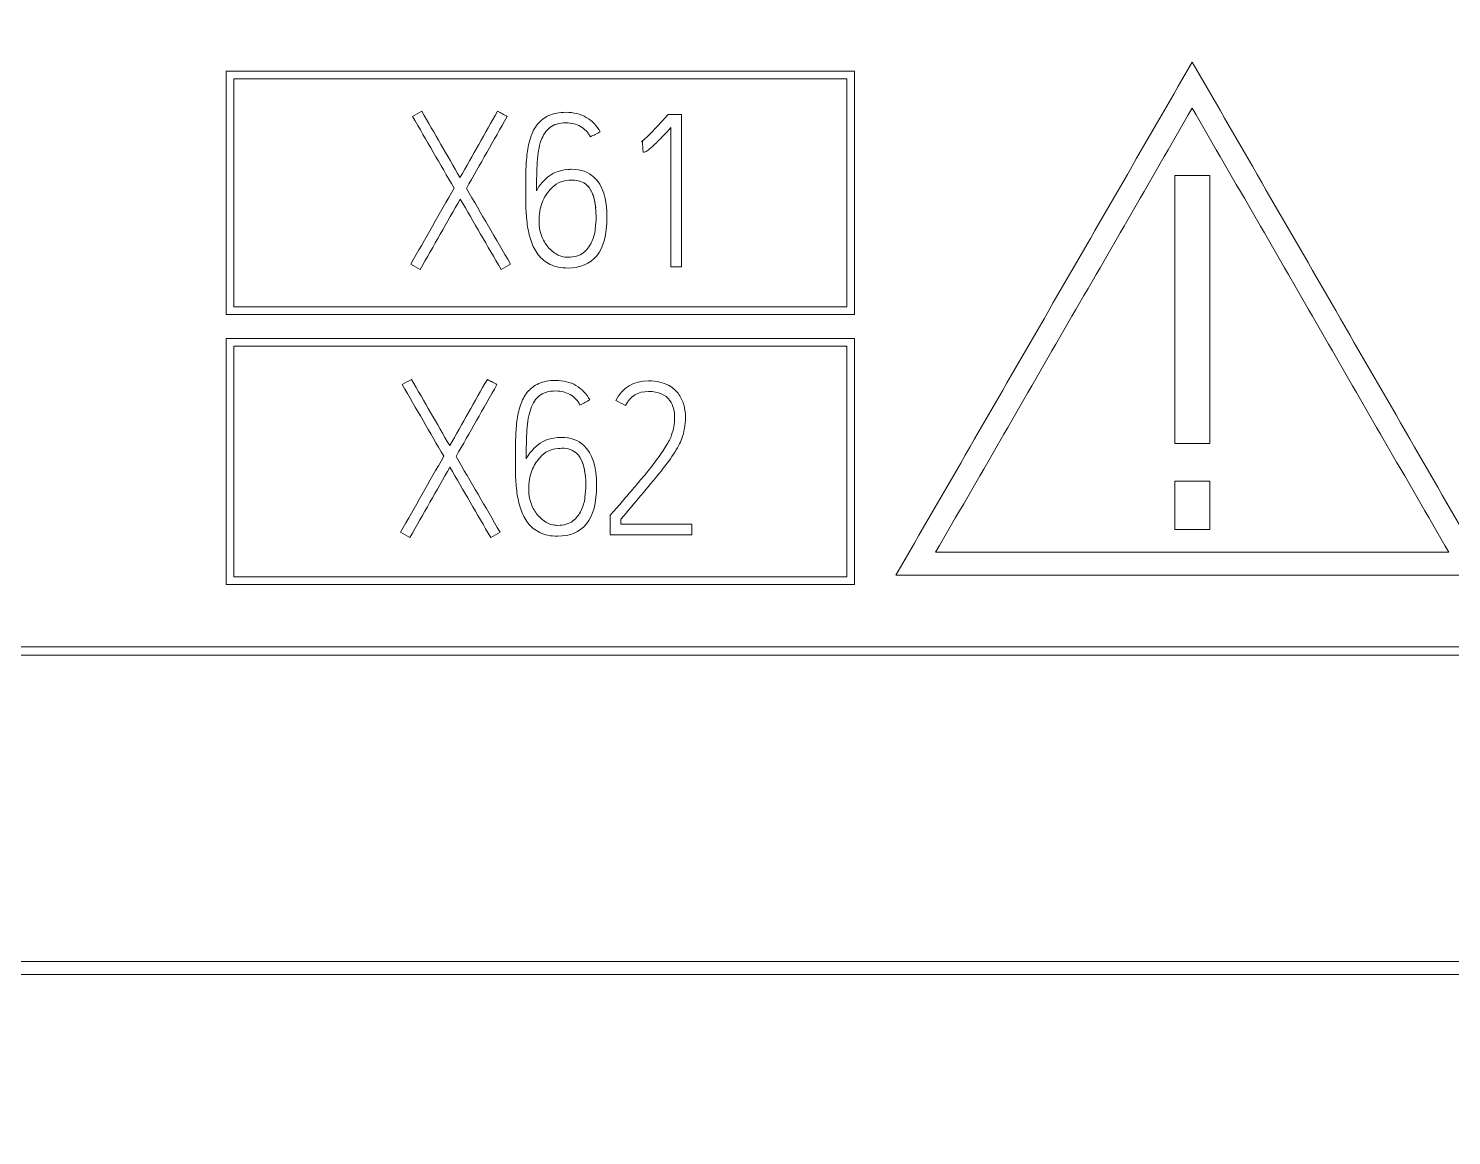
# Model space of a CAD drawing. Header units: millimetres. Extents: x 0 to 1189, y 0 to 841.
# Drawn here: x 1003.4 to 1021.97, y 293.52 to 307.97 of the extents above; entities that cross this region are included whole.
import ezdxf

# ---------------------------------------------------------------- set-up
doc = ezdxf.new("R2010")
doc.units = ezdxf.units.MM
doc.layers.add('1', color=7, linetype='Continuous')

msp = doc.modelspace()

# ---------------------------------------------------------------- linework, layer by layer
at = {"layer": '1', "color": 7, "linetype": 'Continuous', "lineweight": 13}
for p, q in [((1014.175, 307.411), (1005.975, 307.411)), ((1005.975, 307.411), (1005.975, 304.236)), ((1014.175, 304.236), (1014.175, 307.411)), ((1006.075, 304.336), (1006.075, 307.311)), ((1006.075, 307.311), (1014.075, 307.311)), ((1014.075, 307.311), (1014.075, 304.336)), ((1018.357, 306.05), (1018.357, 302.55)), ((1018.812, 302.55), (1018.812, 306.05)), ((1005.975, 304.236), (1014.175, 304.236)), ((1014.075, 304.336), (1006.075, 304.336)), ((1014.175, 303.92), (1005.975, 303.92)), ((1005.975, 303.92), (1005.975, 300.711)), ((1014.175, 300.711), (1014.175, 303.92)), ((1006.075, 300.811), (1006.075, 303.82)), ((1006.075, 303.82), (1014.075, 303.82)), ((1014.075, 303.82), (1014.075, 300.811)), ((1018.357, 302.06), (1018.357, 301.43)), ((1018.812, 301.43), (1018.812, 302.06)), ((1005.975, 300.711), (1014.175, 300.711)), ((1014.075, 300.811), (1006.075, 300.811)), ((882.266, 299.789), (1031.925, 299.789)), ((1031.825, 299.896), (882.368, 299.896)), ((878.789, 295.79), (1035.36, 295.79)), ((875.08, 295.621), (1039.08, 295.621))]:
    msp.add_line(p, q, dxfattribs=at)
for points, knots in [([(950.48, 224.19), (898.21, 224.19), (842.672, 224.19), (783.868, 224.19), (777.143, 224.19), (773.452, 224.19), (772.941, 224.19), (772.593, 224.19), (772.362, 224.19), (771.984, 224.197), (770.669, 224.274), (768.364, 224.788), (765.613, 226.213), (763.316, 228.292), (761.893, 230.477), (761.135, 232.357), (760.808, 233.611), (760.648, 234.609), (760.587, 235.255), (760.568, 235.699), (760.562, 235.924), (760.562, 236.058), (760.562, 236.216), (760.561, 236.445), (760.562, 237.055), (760.562, 237.972), (760.561, 238.996), (760.562, 245.938), (760.562, 259.005), (760.562, 298.004), (760.561, 356.81), (760.562, 415.607), (760.561, 449.918), (760.562, 458.897), (760.561, 461.761), (760.562, 463.181), (760.561, 463.91), (760.562, 464.25), (760.562, 464.466), (760.565, 464.602), (760.567, 464.681), (760.585, 465.198), (760.689, 466.243), (761.139, 468.204), (762.201, 470.586), (764.142, 473), (766.634, 474.84), (769.058, 475.801), (770.812, 476.128), (771.698, 476.205), (772.208, 476.226), (772.877, 476.227), (773.791, 476.227), (775.425, 476.227), (779.916, 476.227), (790.535, 476.227), (852.604, 476.227), (963.681, 476.227), (1071.488, 476.227), (1130.292, 476.227), (1137.017, 476.227), (1140.708, 476.227), (1141.22, 476.227), (1141.568, 476.227), (1141.799, 476.227), (1142.176, 476.22), (1143.491, 476.143), (1145.796, 475.628), (1148.547, 474.204), (1150.844, 472.125), (1152.267, 469.94), (1153.026, 468.06), (1153.353, 466.806), (1153.512, 465.807), (1153.573, 465.161), (1153.593, 464.718), (1153.598, 464.492), (1153.598, 464.359), (1153.599, 464.201), (1153.599, 463.972), (1153.599, 463.361), (1153.599, 462.444), (1153.599, 461.421), (1153.599, 454.479), (1153.599, 441.411), (1153.599, 402.413), (1153.599, 343.606), (1153.599, 284.809), (1153.599, 250.498), (1153.599, 241.52), (1153.599, 238.655), (1153.599, 237.235), (1153.599, 236.506), (1153.599, 236.167), (1153.598, 235.951), (1153.595, 235.814), (1153.593, 235.735), (1153.575, 235.218), (1153.471, 234.174), (1153.021, 232.213), (1151.96, 229.831), (1150.019, 227.417), (1147.526, 225.577), (1145.102, 224.616), (1143.349, 224.288), (1142.463, 224.211), (1141.952, 224.19), (1141.284, 224.189), (1140.369, 224.19), (1138.735, 224.189), (1134.244, 224.19), (1123.625, 224.189), (1061.556, 224.19), (1002.751, 224.19), (950.48, 224.19)], [0, 0, 0, 0, 0.125, 0.132812, 0.140625, 0.141113, 0.141602, 0.141846, 0.141968, 0.14209, 0.142578, 0.144531, 0.146484, 0.148438, 0.150391, 0.151367, 0.152344, 0.152832, 0.15332, 0.153564, 0.153687, 0.153748, 0.153809, 0.154053, 0.154297, 0.155273, 0.15625, 0.156738, 0.171875, 0.1875, 0.25, 0.3125, 0.328125, 0.332031, 0.333984, 0.334961, 0.335449, 0.335693, 0.335815, 0.335876, 0.335938, 0.335968, 0.336914, 0.337891, 0.339844, 0.341797, 0.34375, 0.345703, 0.34668, 0.347168, 0.347412, 0.347656, 0.348633, 0.349609, 0.351562, 0.359375, 0.375, 0.5, 0.625, 0.632812, 0.640625, 0.641113, 0.641602, 0.641846, 0.641968, 0.64209, 0.642578, 0.644531, 0.646484, 0.648438, 0.650391, 0.651367, 0.652344, 0.652832, 0.65332, 0.653564, 0.653687, 0.653748, 0.653809, 0.654053, 0.654297, 0.655273, 0.65625, 0.656738, 0.671875, 0.6875, 0.75, 0.8125, 0.828125, 0.832031, 0.833984, 0.834961, 0.835449, 0.835693, 0.835815, 0.835876, 0.835938, 0.835968, 0.836914, 0.837891, 0.839844, 0.841797, 0.84375, 0.845703, 0.84668, 0.847168, 0.847412, 0.847656, 0.848633, 0.849609, 0.851562, 0.859375, 0.875, 1, 1, 1, 1]), ([(950.48, 229.19), (1002.751, 229.19), (1061.556, 229.19), (1123.625, 229.189), (1134.244, 229.19), (1138.735, 229.189), (1140.37, 229.19), (1141.282, 229.189), (1141.846, 229.19), (1142.143, 229.202), (1142.671, 229.248), (1143.709, 229.442), (1145.079, 229.985), (1146.528, 231.055), (1147.657, 232.459), (1148.257, 233.804), (1148.527, 234.984), (1148.584, 235.552), (1148.596, 235.897), (1148.597, 235.942), (1148.598, 236.007), (1148.599, 236.173), (1148.599, 236.508), (1148.599, 237.235), (1148.599, 238.656), (1148.599, 241.52), (1148.599, 250.498), (1148.599, 284.809), (1148.599, 343.606), (1148.599, 402.413), (1148.599, 441.411), (1148.599, 454.479), (1148.599, 461.42), (1148.599, 462.444), (1148.599, 463.364), (1148.599, 463.97), (1148.599, 464.192), (1148.598, 464.347), (1148.598, 464.426), (1148.595, 464.548), (1148.583, 464.816), (1148.549, 465.178), (1148.453, 465.778), (1148.269, 466.487), (1147.812, 467.618), (1147.008, 468.853), (1145.673, 470.062), (1144.073, 470.89), (1142.795, 471.175), (1141.985, 471.223), (1141.755, 471.227), (1141.567, 471.227), (1141.218, 471.227), (1140.709, 471.227), (1137.018, 471.227), (1130.292, 471.227), (1071.488, 471.227), (963.681, 471.227), (852.604, 471.227), (790.535, 471.227), (779.916, 471.227), (775.426, 471.227), (773.79, 471.227), (772.879, 471.227), (772.314, 471.227), (772.018, 471.214), (771.489, 471.168), (770.451, 470.975), (769.081, 470.431), (767.632, 469.362), (766.503, 467.958), (765.904, 466.612), (765.633, 465.433), (765.577, 464.865), (765.565, 464.52), (765.563, 464.474), (765.562, 464.409), (765.562, 464.243), (765.561, 463.909), (765.562, 463.182), (765.561, 461.761), (765.562, 458.897), (765.561, 449.918), (765.562, 415.607), (765.561, 356.81), (765.562, 298.004), (765.562, 259.005), (765.562, 245.938), (765.561, 238.996), (765.562, 237.973), (765.562, 237.053), (765.561, 236.447), (765.562, 236.225), (765.562, 236.07), (765.562, 235.991), (765.565, 235.869), (765.577, 235.601), (765.611, 235.238), (765.707, 234.638), (765.892, 233.929), (766.348, 232.798), (767.152, 231.564), (768.488, 230.355), (770.087, 229.527), (771.365, 229.241), (772.176, 229.194), (772.406, 229.19), (772.594, 229.19), (772.943, 229.19), (773.452, 229.19), (777.143, 229.19), (783.868, 229.19), (842.672, 229.19), (898.21, 229.19), (950.48, 229.19)], [0, 0, 0, 0, 0.125, 0.140625, 0.148438, 0.150391, 0.151367, 0.152344, 0.152588, 0.152832, 0.15332, 0.154297, 0.15625, 0.158203, 0.160156, 0.162109, 0.163086, 0.164032, 0.164062, 0.164124, 0.164185, 0.164307, 0.164551, 0.165039, 0.166016, 0.167969, 0.171875, 0.1875, 0.25, 0.3125, 0.328125, 0.343262, 0.34375, 0.344727, 0.345703, 0.345947, 0.346191, 0.346252, 0.346313, 0.346436, 0.34668, 0.347168, 0.347656, 0.348633, 0.349609, 0.351562, 0.353516, 0.355469, 0.357422, 0.35791, 0.358032, 0.358154, 0.358398, 0.358887, 0.359375, 0.367188, 0.375, 0.5, 0.625, 0.640625, 0.648438, 0.650391, 0.651367, 0.652344, 0.652588, 0.652832, 0.65332, 0.654297, 0.65625, 0.658203, 0.660156, 0.662109, 0.663086, 0.664032, 0.664062, 0.664124, 0.664185, 0.664307, 0.664551, 0.665039, 0.666016, 0.667969, 0.671875, 0.6875, 0.75, 0.8125, 0.828125, 0.843262, 0.84375, 0.844727, 0.845703, 0.845947, 0.846191, 0.846252, 0.846313, 0.846436, 0.84668, 0.847168, 0.847656, 0.848633, 0.849609, 0.851562, 0.853516, 0.855469, 0.857422, 0.85791, 0.858032, 0.858154, 0.858398, 0.858887, 0.859375, 0.867188, 0.875, 1, 1, 1, 1]), ([(1010.857, 306.619), (1010.814, 306.7), (1010.754, 306.763), (1010.599, 306.852), (1010.511, 306.874), (1010.324, 306.874), (1010.249, 306.86), (1010.129, 306.805), (1010.08, 306.767), (1010.002, 306.671), (1009.972, 306.614), (1009.929, 306.485), (1009.914, 306.415), (1009.895, 306.263), (1009.89, 306.184), (1009.888, 306.1)], [0, 0, 0, 0, 0.152657, 0.152657, 0.305817, 0.305817, 0.444188, 0.444188, 0.582909, 0.582909, 0.722108, 0.722108, 0.861091, 0.861091, 1, 1, 1, 1]), ([(1011.725, 306.824), (1011.692, 306.787), (1011.658, 306.75), (1011.587, 306.674), (1011.554, 306.639), (1011.493, 306.576), (1011.466, 306.55), (1011.418, 306.508), (1011.401, 306.494), (1011.392, 306.489)], [0, 0, 0, 0, 0.25, 0.25, 0.5, 0.5, 0.75, 0.75, 1, 1, 1, 1]), ([(1011.92, 306.847), (1011.896, 306.847), (1011.873, 306.847), (1011.815, 306.847), (1011.78, 306.847), (1011.745, 306.847)], [0, 0, 0, 0, 0.397287, 0.397287, 1, 1, 1, 1]), ([(1010.027, 305.851), (1010.027, 305.991), (1010.03, 306.116), (1010.043, 306.334), (1010.059, 306.427), (1010.111, 306.578), (1010.15, 306.636), (1010.251, 306.716), (1010.322, 306.736), (1010.483, 306.736), (1010.546, 306.72), (1010.657, 306.657), (1010.7, 306.612), (1010.729, 306.552)], [0, 0, 0, 0, 0.180272, 0.180272, 0.361135, 0.361135, 0.541028, 0.541028, 0.72034, 0.72034, 0.860029, 0.860029, 1, 1, 1, 1]), ([(1011.417, 306.353), (1011.425, 306.353), (1011.434, 306.355), (1011.458, 306.362), (1011.477, 306.375), (1011.529, 306.417), (1011.564, 306.449), (1011.651, 306.536), (1011.709, 306.597), (1011.781, 306.675)], [0, 0, 0, 0, 0.256406, 0.256406, 0.506306, 0.506306, 0.752671, 0.752671, 1, 1, 1, 1]), ([(1009.888, 306.1), (1009.887, 306.017), (1009.886, 305.934), (1009.886, 305.784), (1009.887, 305.713), (1009.89, 305.561), (1009.896, 305.486), (1009.916, 305.336), (1009.933, 305.264), (1009.977, 305.127), (1010.008, 305.067), (1010.09, 304.961), (1010.142, 304.919), (1010.268, 304.856), (1010.345, 304.841), (1010.599, 304.841), (1010.724, 304.894), (1010.901, 305.109), (1010.946, 305.276), (1010.946, 305.748), (1010.89, 305.922), (1010.779, 306.025)], [0, 0, 0, 0, 0.098368, 0.098368, 0.177465, 0.177465, 0.256569, 0.256569, 0.335723, 0.335723, 0.414761, 0.414761, 0.494365, 0.494365, 0.574313, 0.574313, 0.712909, 0.712909, 0.851505, 0.851505, 1, 1, 1, 1]), ([(1010.087, 305.279), (1010.069, 305.333), (1010.06, 305.384), (1010.06, 305.49), (1010.064, 305.539), (1010.077, 305.624), (1010.086, 305.662), (1010.112, 305.728), (1010.127, 305.759), (1010.163, 305.812), (1010.183, 305.839), (1010.269, 305.941), (1010.35, 305.981), (1010.461, 305.987), (1010.476, 305.988), (1010.491, 305.989)], [0, 0, 0, 0, 0.110727, 0.110727, 0.233424, 0.233424, 0.355169, 0.355169, 0.475431, 0.475431, 0.595694, 0.595694, 0.946117, 0.946117, 1, 1, 1, 1]), ([(1010.067, 305.558), (1010.068, 305.566), (1010.069, 305.574), (1010.077, 305.624), (1010.086, 305.662), (1010.112, 305.728), (1010.127, 305.759), (1010.163, 305.812), (1010.183, 305.839), (1010.269, 305.941), (1010.35, 305.981), (1010.461, 305.987), (1010.476, 305.988), (1010.491, 305.989)], [0, 0, 0, 0, 0.027708, 0.027708, 0.182124, 0.182124, 0.33466, 0.33466, 0.487196, 0.487196, 0.931657, 0.931657, 1, 1, 1, 1]), ([(1010.491, 305.989), (1010.572, 305.989), (1010.637, 305.967), (1010.765, 305.849), (1010.804, 305.709), (1010.804, 305.459), (1010.8, 305.407), (1010.786, 305.289), (1010.77, 305.232), (1010.719, 305.123), (1010.683, 305.077), (1010.587, 305.001), (1010.521, 304.982), (1010.38, 304.982), (1010.329, 304.997), (1010.236, 305.054), (1010.196, 305.09), (1010.13, 305.177), (1010.104, 305.226), (1010.087, 305.279)], [0, 0, 0, 0, 0.205327, 0.205327, 0.546721, 0.546721, 0.621084, 0.621084, 0.695867, 0.695867, 0.770651, 0.770651, 0.845435, 0.845435, 0.89681, 0.89681, 0.948629, 0.948629, 1, 1, 1, 1]), ([(1010.491, 305.989), (1010.572, 305.989), (1010.637, 305.967), (1010.748, 305.865), (1010.786, 305.765), (1010.799, 305.625)], [0, 0, 0, 0, 0.432751, 0.432751, 1, 1, 1, 1]), ([(1010.722, 303.119), (1010.68, 303.2), (1010.619, 303.263), (1010.464, 303.352), (1010.376, 303.374), (1010.189, 303.374), (1010.115, 303.36), (1009.995, 303.305), (1009.945, 303.267), (1009.868, 303.171), (1009.837, 303.114), (1009.795, 302.985), (1009.78, 302.915), (1009.761, 302.763), (1009.756, 302.684), (1009.754, 302.6)], [0, 0, 0, 0, 0.152657, 0.152657, 0.305817, 0.305817, 0.444188, 0.444188, 0.582909, 0.582909, 0.722108, 0.722108, 0.861091, 0.861091, 1, 1, 1, 1]), ([(1011.885, 303.191), (1011.87, 303.212), (1011.852, 303.232), (1011.807, 303.275), (1011.78, 303.294), (1011.715, 303.327), (1011.678, 303.341), (1011.593, 303.363), (1011.543, 303.369), (1011.488, 303.369)], [0, 0, 0, 0, 0.252062, 0.252062, 0.502133, 0.502133, 0.750139, 0.750139, 1, 1, 1, 1]), ([(1009.892, 302.351), (1009.892, 302.491), (1009.896, 302.616), (1009.908, 302.834), (1009.925, 302.927), (1009.977, 303.078), (1010.015, 303.136), (1010.117, 303.216), (1010.188, 303.236), (1010.348, 303.236), (1010.411, 303.22), (1010.522, 303.157), (1010.565, 303.112), (1010.594, 303.052)], [0, 0, 0, 0, 0.180272, 0.180272, 0.361135, 0.361135, 0.541028, 0.541028, 0.72034, 0.72034, 0.860029, 0.860029, 1, 1, 1, 1]), ([(1011.127, 301.563), (1011.218, 301.67), (1011.306, 301.774), (1011.478, 301.976), (1011.557, 302.071), (1011.701, 302.25), (1011.763, 302.333), (1011.865, 302.487), (1011.901, 302.556), (1011.938, 302.656), (1011.95, 302.698), (1011.966, 302.791), (1011.971, 302.838), (1011.971, 302.94), (1011.964, 302.993), (1011.939, 303.098), (1011.916, 303.147), (1011.885, 303.191)], [0, 0, 0, 0, 0.149955, 0.149955, 0.29991, 0.29991, 0.449521, 0.449521, 0.598674, 0.598674, 0.694192, 0.694192, 0.789155, 0.789155, 0.894818, 0.894818, 1, 1, 1, 1]), ([(1011.188, 303.047), (1011.251, 303.169), (1011.351, 303.23), (1011.618, 303.23), (1011.711, 303.19), (1011.768, 303.111)], [0, 0, 0, 0, 0.513342, 0.513342, 1, 1, 1, 1]), ([(1011.188, 303.047), (1011.251, 303.169), (1011.351, 303.23), (1011.618, 303.23), (1011.711, 303.19), (1011.768, 303.111)], [0, 0, 0, 0, 0.513342, 0.513342, 1, 1, 1, 1]), ([(1011.768, 303.111), (1011.79, 303.079), (1011.806, 303.044), (1011.825, 302.969), (1011.829, 302.929), (1011.829, 302.848), (1011.826, 302.808), (1011.811, 302.73), (1011.802, 302.695), (1011.79, 302.664)], [0, 0, 0, 0, 0.249448, 0.249448, 0.501018, 0.501018, 0.750509, 0.750509, 1, 1, 1, 1]), ([(1009.754, 302.6), (1009.752, 302.517), (1009.751, 302.434), (1009.751, 302.284), (1009.752, 302.213), (1009.755, 302.061), (1009.761, 301.986), (1009.782, 301.836), (1009.798, 301.764), (1009.843, 301.627), (1009.874, 301.567), (1009.955, 301.461), (1010.007, 301.419), (1010.133, 301.356), (1010.211, 301.341), (1010.464, 301.341), (1010.589, 301.394), (1010.767, 301.609), (1010.811, 301.776), (1010.811, 302.248), (1010.756, 302.422), (1010.644, 302.525)], [0, 0, 0, 0, 0.098368, 0.098368, 0.177465, 0.177465, 0.256569, 0.256569, 0.335723, 0.335723, 0.414761, 0.414761, 0.494365, 0.494365, 0.574313, 0.574313, 0.712909, 0.712909, 0.851505, 0.851505, 1, 1, 1, 1]), ([(1011.79, 302.664), (1011.776, 302.621), (1011.751, 302.572), (1011.68, 302.459), (1011.64, 302.399), (1011.548, 302.274), (1011.497, 302.209), (1011.388, 302.078), (1011.334, 302.014), (1011.228, 301.89), (1011.178, 301.832), (1011.082, 301.721), (1011.04, 301.673), (1011, 301.626), (1010.994, 301.619), (1010.989, 301.613)], [0, 0, 0, 0, 0.16191, 0.16191, 0.324521, 0.324521, 0.486982, 0.486982, 0.649444, 0.649444, 0.811905, 0.811905, 0.974366, 0.974366, 1, 1, 1, 1]), ([(1009.952, 301.779), (1009.934, 301.833), (1009.926, 301.884), (1009.926, 301.99), (1009.929, 302.039), (1009.942, 302.124), (1009.951, 302.162), (1009.978, 302.228), (1009.993, 302.259), (1010.028, 302.312), (1010.048, 302.339), (1010.134, 302.441), (1010.215, 302.481), (1010.326, 302.487), (1010.341, 302.488), (1010.356, 302.489)], [0, 0, 0, 0, 0.110727, 0.110727, 0.233424, 0.233424, 0.355169, 0.355169, 0.475431, 0.475431, 0.595694, 0.595694, 0.946117, 0.946117, 1, 1, 1, 1]), ([(1009.932, 302.058), (1009.933, 302.066), (1009.934, 302.074), (1009.942, 302.124), (1009.951, 302.162), (1009.978, 302.228), (1009.993, 302.259), (1010.028, 302.312), (1010.048, 302.339), (1010.134, 302.441), (1010.215, 302.481), (1010.326, 302.487), (1010.341, 302.488), (1010.356, 302.489)], [0, 0, 0, 0, 0.027708, 0.027708, 0.182124, 0.182124, 0.33466, 0.33466, 0.487196, 0.487196, 0.931657, 0.931657, 1, 1, 1, 1]), ([(1010.356, 302.489), (1010.437, 302.489), (1010.502, 302.467), (1010.63, 302.349), (1010.67, 302.209), (1010.67, 301.959), (1010.666, 301.907), (1010.651, 301.789), (1010.635, 301.732), (1010.585, 301.623), (1010.548, 301.577), (1010.452, 301.501), (1010.386, 301.482), (1010.246, 301.482), (1010.194, 301.497), (1010.101, 301.554), (1010.062, 301.59), (1009.995, 301.677), (1009.97, 301.726), (1009.952, 301.779)], [0, 0, 0, 0, 0.205327, 0.205327, 0.546721, 0.546721, 0.621084, 0.621084, 0.695867, 0.695867, 0.770651, 0.770651, 0.845435, 0.845435, 0.89681, 0.89681, 0.948629, 0.948629, 1, 1, 1, 1]), ([(1010.356, 302.489), (1010.437, 302.489), (1010.502, 302.467), (1010.613, 302.365), (1010.651, 302.265), (1010.664, 302.125)], [0, 0, 0, 0, 0.432751, 0.432751, 1, 1, 1, 1])]:
    msp.add_open_spline(points, degree=3, knots=knots, dxfattribs=at)
for points in [[(1018.584, 307.53), (1018.261, 306.971), (1017.617, 305.855), (1016.65, 304.18), (1015.683, 302.505), (1015.038, 301.388), (1014.716, 300.83)], [(1022.452, 300.83), (1022.13, 301.388), (1021.485, 302.505), (1020.518, 304.18), (1019.551, 305.855), (1018.906, 306.971), (1018.584, 307.53)], [(1008.529, 306.888), (1008.489, 306.865), (1008.449, 306.842), (1008.409, 306.819)], [(1008.409, 306.819), (1008.59, 306.507), (1008.77, 306.196), (1008.951, 305.884)], [(1009.028, 306.023), (1008.862, 306.311), (1008.695, 306.6), (1008.529, 306.888)], [(1009.519, 306.888), (1009.356, 306.6), (1009.192, 306.311), (1009.028, 306.023)], [(1009.112, 305.881), (1009.289, 306.194), (1009.467, 306.506), (1009.644, 306.819)], [(1009.644, 306.819), (1009.603, 306.842), (1009.561, 306.865), (1009.519, 306.888)], [(1011.745, 306.847), (1011.738, 306.839), (1011.732, 306.832), (1011.725, 306.824)], [(1011.92, 304.855), (1011.92, 305.519), (1011.92, 306.183), (1011.92, 306.847)], [(1015.235, 301.13), (1015.514, 301.613), (1016.072, 302.58), (1016.91, 304.03), (1017.747, 305.48), (1018.305, 306.446), (1018.584, 306.93)], [(1018.584, 306.93), (1018.863, 306.446), (1019.421, 305.48), (1020.258, 304.03), (1021.095, 302.58), (1021.653, 301.613), (1021.932, 301.13)], [(1011.781, 306.675), (1011.781, 306.068), (1011.781, 305.461), (1011.781, 304.855)], [(1010.729, 306.552), (1010.772, 306.575), (1010.814, 306.597), (1010.857, 306.619)], [(1011.392, 306.489), (1011.398, 306.491), (1011.403, 306.493), (1011.409, 306.494)], [(1011.409, 306.494), (1011.412, 306.447), (1011.414, 306.4), (1011.417, 306.353)], [(1010.435, 306.128), (1010.3, 306.119), (1010.188, 306.061), (1010.099, 305.956)], [(1010.485, 306.131), (1010.468, 306.13), (1010.452, 306.129), (1010.435, 306.128)], [(1010.779, 306.025), (1010.705, 306.096), (1010.607, 306.131), (1010.485, 306.131)], [(1008.951, 305.884), (1008.763, 305.554), (1008.575, 305.224), (1008.387, 304.893)], [(1009.686, 304.893), (1009.495, 305.223), (1009.303, 305.552), (1009.112, 305.881)], [(1010.099, 305.956), (1010.069, 305.925), (1010.045, 305.889), (1010.027, 305.851)], [(1018.812, 306.05), (1018.661, 306.05), (1018.509, 306.05), (1018.357, 306.05)], [(1008.509, 304.824), (1008.683, 305.13), (1008.857, 305.436), (1009.031, 305.742)], [(1009.031, 305.742), (1009.209, 305.436), (1009.386, 305.13), (1009.564, 304.824)], [(1008.387, 304.893), (1008.428, 304.87), (1008.469, 304.847), (1008.509, 304.824)], [(1009.564, 304.824), (1009.605, 304.847), (1009.645, 304.87), (1009.686, 304.893)], [(1011.781, 304.855), (1011.827, 304.855), (1011.873, 304.855), (1011.92, 304.855)], [(1008.394, 303.388), (1008.354, 303.365), (1008.315, 303.342), (1008.275, 303.319)], [(1008.275, 303.319), (1008.455, 303.007), (1008.636, 302.696), (1008.816, 302.384)], [(1008.894, 302.523), (1008.727, 302.811), (1008.561, 303.1), (1008.394, 303.388)], [(1009.385, 303.388), (1009.221, 303.1), (1009.057, 302.811), (1008.894, 302.523)], [(1008.977, 302.381), (1009.155, 302.694), (1009.332, 303.006), (1009.51, 303.319)], [(1009.51, 303.319), (1009.468, 303.342), (1009.426, 303.365), (1009.385, 303.388)], [(1011.488, 303.369), (1011.292, 303.369), (1011.151, 303.283), (1011.063, 303.111)], [(1010.594, 303.052), (1010.637, 303.075), (1010.679, 303.097), (1010.722, 303.119)], [(1011.063, 303.111), (1011.105, 303.089), (1011.147, 303.068), (1011.188, 303.047)], [(1010.3, 302.628), (1010.166, 302.619), (1010.053, 302.561), (1009.965, 302.456)], [(1010.35, 302.631), (1010.334, 302.63), (1010.317, 302.629), (1010.3, 302.628)], [(1010.644, 302.525), (1010.571, 302.596), (1010.472, 302.631), (1010.35, 302.631)], [(1018.357, 302.55), (1018.509, 302.55), (1018.661, 302.55), (1018.812, 302.55)], [(1008.816, 302.384), (1008.628, 302.054), (1008.44, 301.724), (1008.253, 301.393)], [(1009.551, 301.393), (1009.36, 301.723), (1009.168, 302.052), (1008.977, 302.381)], [(1009.965, 302.456), (1009.935, 302.425), (1009.911, 302.389), (1009.892, 302.351)], [(1008.375, 301.324), (1008.549, 301.63), (1008.722, 301.936), (1008.896, 302.242)], [(1008.896, 302.242), (1009.074, 301.936), (1009.251, 301.63), (1009.429, 301.324)], [(1018.812, 302.06), (1018.661, 302.06), (1018.509, 302.06), (1018.357, 302.06)], [(1010.989, 301.613), (1010.989, 301.528), (1010.989, 301.443), (1010.989, 301.357)], [(1011.127, 301.496), (1011.127, 301.519), (1011.127, 301.541), (1011.127, 301.563)], [(1012.054, 301.496), (1011.745, 301.496), (1011.436, 301.496), (1011.127, 301.496)], [(1012.054, 301.357), (1012.054, 301.404), (1012.054, 301.45), (1012.054, 301.496)], [(1018.357, 301.43), (1018.509, 301.43), (1018.661, 301.43), (1018.812, 301.43)], [(1008.253, 301.393), (1008.293, 301.37), (1008.334, 301.347), (1008.375, 301.324)], [(1009.429, 301.324), (1009.47, 301.347), (1009.511, 301.37), (1009.551, 301.393)], [(1010.989, 301.357), (1011.344, 301.357), (1011.699, 301.357), (1012.054, 301.357)], [(1021.932, 301.13), (1021.374, 301.13), (1020.258, 301.13), (1018.584, 301.13), (1016.91, 301.13), (1015.793, 301.13), (1015.235, 301.13)], [(1014.716, 300.83), (1015.36, 300.83), (1016.65, 300.83), (1018.584, 300.83), (1020.518, 300.83), (1021.807, 300.83), (1022.452, 300.83)]]:
    msp.add_open_spline(points, degree=3, dxfattribs=at)

doc.saveas('drawing.dxf')
